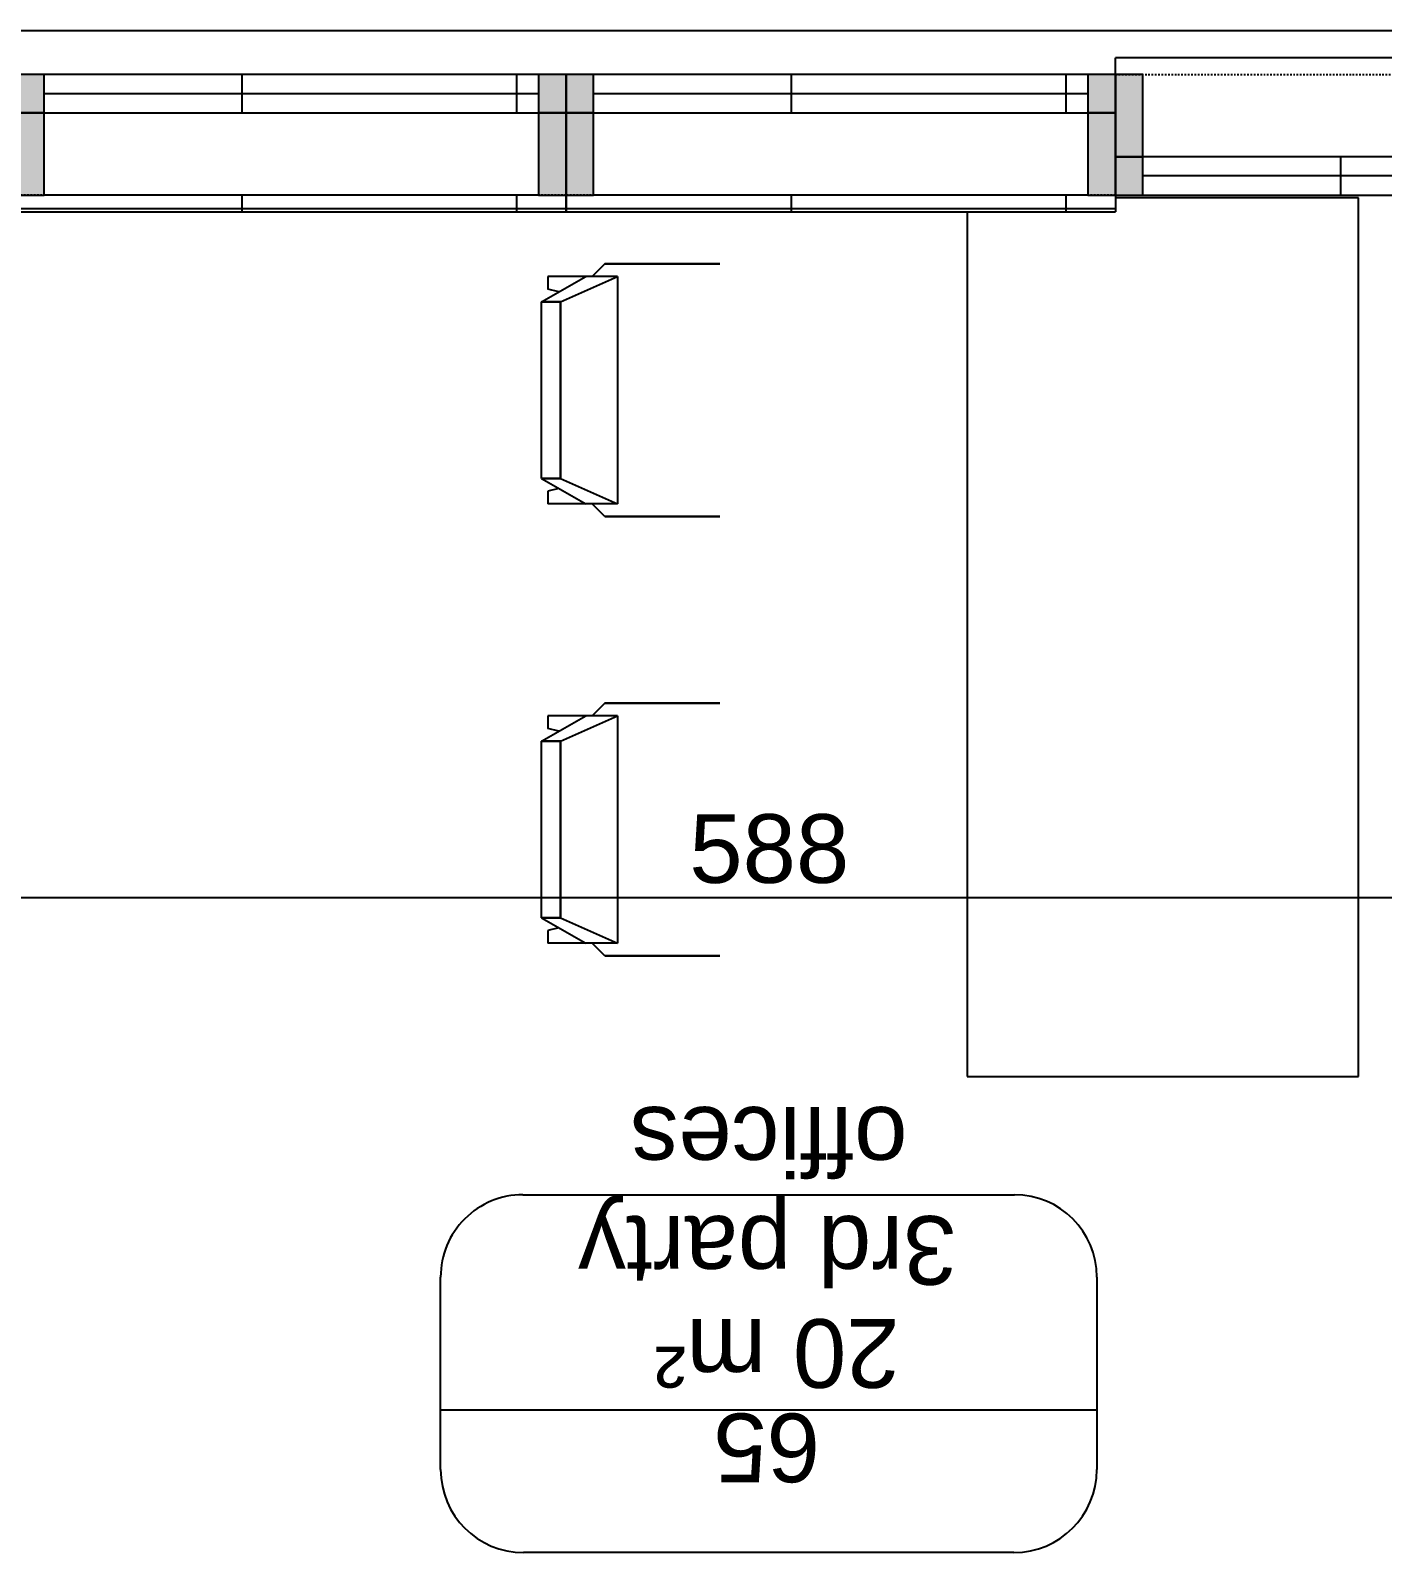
# Model space of a CAD drawing. Extents: x -5566 to 5867, y -120 to 4683.
# Drawn here: x -4235.5 to -3989.4, y 3943.8 to 4221 of the extents above; entities that cross this region are included whole.
import ezdxf

# ---------------------------------------------------------------- set-up
doc = ezdxf.new("R2010")
doc.units = 0
doc.linetypes.add('DASH', pattern=[0.6, 0.3, -0.3])
doc.layers.get('0').update_dxf_attribs({"linetype": 'CONTINUOUS'})
doc.layers.get('DEFPOINTS').update_dxf_attribs({"linetype": 'CONTINUOUS'})
for name, color, linetype in [('A-ANNO-DIMS', 211, 'CONTINUOUS'), ('A-AREA-IDEN', 2, 'CONTINUOUS'), ('A-GLAZ', 151, 'CONTINUOUS'), ('A-GLAZ-HDLN', 1, 'DASH'), ('A-WALL', 113, 'CONTINUOUS'), ('G-IMPT', 8, 'CONTINUOUS'), ('I-FURN', 30, 'CONTINUOUS'), ('I-WALL', 2, 'CONTINUOUS')]:
    doc.layers.add(name, color=color, linetype=linetype)
doc.styles.add('ARIAL', font='arial.ttf', dxfattribs={"height": 12.5})
doc.dimstyles.new('100_200_2_5MM_ARIAL_CM', dxfattribs={"dimscale": 30.48, "dimtxt": 12.753242, "dimasz": 0.492126, "dimexe": 0.328084, "dimexo": 0.0625, "dimgap": 0.082021, "dimtad": 1, "dimdec": 0, "dimzin": 0, "dimtxsty": 'ARIAL', "dimblk1": 'OBLIQUE', "dimblk2": 'OBLIQUE', "dimsah": 1, "dimcen": 0.09, "dimdle": 0.328084, "dimazin": 3, "dimtfac": 1, "dimtdec": 4, "dimtix": 1, "dimtmove": 0, "dimatfit": 3, "dimtvp": 1, "dimtolj": 1, "dimtzin": 0})
pattern_1 = [(180, (797, 11.5), (1e-14, -100), []), (270, (797, 11.5), (50, 3e-15), [])]
pattern_2 = [(180, (897, 11.5), (1e-14, -100), []), (270, (897, 11.5), (50, 3e-15), [])]

# ---------------------------------------------------------------- blocks, each defined once
blk = doc.blocks.new('AR_FUR_DESK_OFFICE_-_160_4')
at = {"layer": 'I-FURN'}
for p, q in [((153.7, 73.1), (-3.8, 73.1)), ((-3.8, 73.1), (-3.8, 1.83)), ((156.2, 1.83), (156.2, 46.1)), ((-3.8, 1.83), (156.2, 1.83))]:
    blk.add_line(p, q, dxfattribs=at)
blk = doc.blocks.new('AR_FUR_CHAIR_ARMLESS_-_12Z')
at = {"layer": 'G-IMPT'}
for p, q in [((-48.26, 20.68), (-45.96, 22.98)), ((-45.96, 22.98), (-48.26, 20.68)), ((-45.96, 22.98), (-25, 22.98)), ((-25, 22.98), (-45.96, 22.98)), ((-57.45, 16.09), (-49.41, 20.68)), ((-57.45, 16.09), (-49.41, 20.68)), ((-56.3, 20.68), (-56.3, 18.38)), ((-49.41, 20.68), (-56.3, 20.68)), ((-54.01, 16.09), (-43.66, 20.68)), ((-54.01, 16.09), (-43.66, 20.68)), ((-43.66, 20.68), (-49.41, 20.68)), ((-43.66, 20.68), (-43.66, -20.68)), ((-54.3, 17.89), (-56.3, 18.38)), ((-57.45, -16.09), (-57.45, 16.09)), ((-57.45, 16.09), (-54.01, 16.09)), ((-57.45, -16.09), (-57.45, 16.09)), ((-54.01, 16.09), (-57.45, 16.09)), ((-54.01, -16.09), (-54.01, 16.09)), ((-54.01, 16.09), (-54.01, -16.09)), ((-57.45, -16.09), (-54.01, -16.09)), ((-57.45, -16.09), (-49.41, -20.68)), ((-54.01, -16.09), (-57.45, -16.09)), ((-57.45, -16.09), (-49.41, -20.68)), ((-54.01, -16.09), (-43.66, -20.68)), ((-54.01, -16.09), (-43.66, -20.68)), ((-54.3, -17.89), (-56.3, -18.38)), ((-56.3, -18.38), (-56.3, -20.68)), ((-49.41, -20.68), (-56.3, -20.68)), ((-43.66, -20.68), (-49.41, -20.68)), ((-45.96, -22.98), (-48.26, -20.68)), ((-45.96, -22.98), (-48.26, -20.68)), ((-45.96, -22.98), (-25, -22.98)), ((-25, -22.98), (-45.96, -22.98))]:
    blk.add_line(p, q, dxfattribs=at)
blk = doc.blocks.new('AR_FUR_CHAIR_ARMLESS_-_AR_')
blk.add_blockref('AR_FUR_CHAIR_ARMLESS_-_12Z', (0, 0))
blk = doc.blocks.new('AR_ALUM_SGL_KEEP_DOWNOPE1A')
at = {"layer": 'A-GLAZ'}
h = blk.add_hatch(dxfattribs=at)
h.set_pattern_fill('FP_125', color=256, style=0, pattern_type=2)
h.set_pattern_definition(pattern_1)
h.paths.add_polyline_path([(50, 11), (50, 14), (-50, 14), (-50, 11), (45, 11)], flags=0)
for points in [[(-45, 11), (-50, 11), (-50, -4), (-45, -4)], [(50, 11), (45, 11), (45, -4), (50, -4)]]:
    blk.add_hatch(color=256, dxfattribs=at).paths.add_polyline_path(points, flags=0)
h = blk.add_hatch(color=256, dxfattribs=at)
h.paths.add_polyline_path([(50, -4), (45, -4), (45, -11), (50, -11)], flags=0)
h.paths.add_polyline_path([(-45, -4), (-50, -4), (-50, -11), (-45, -11)], flags=0)
h = blk.add_hatch(dxfattribs=at)
h.set_pattern_fill('FP_125', color=256, style=0, pattern_type=2)
h.set_pattern_definition(pattern_1)
h.paths.add_polyline_path([(45, -4), (-45, -4), (-45, -11), (45, -11)], flags=0)
for p, q in [((-50, 11), (-50, 14)), ((50, 14), (-50, 14)), ((50, 14), (50, 11)), ((-45, 11), (-50, 11)), ((-50, 11), (-50, -4)), ((-45, -4), (-45, 11)), ((50, 11), (45, 11)), ((45, 11), (45, -4)), ((50, -4), (50, 11)), ((-50, -4), (-50, -11)), ((-45, -4), (-50, -4)), ((-50, -4), (-45, -4)), ((-45, -11), (-45, -4)), ((45, -4), (-45, -4)), ((50, -4), (45, -4)), ((45, -4), (45, -11)), ((45, -4), (50, -4)), ((50, -11), (50, -4)), ((45, -7.5), (-45, -7.5)), ((-50, -11), (-45, -11)), ((-45, -11), (45, -11)), ((45, -11), (50, -11))]:
    blk.add_line(p, q, dxfattribs=at)
at = {"layer": 'A-GLAZ-HDLN'}
blk.add_line((-50, 11), (50, 11), dxfattribs=at)
blk = doc.blocks.new('AR_ALUM_SGL_KEEP_DOWNOPE1C')
at = {"layer": 'A-GLAZ'}
for points in [[(-50, 11), (-50, -4), (-45, -4), (-45, 11)], [(45, 4), (45, -4), (50, -4), (50, 11), (45, 11)]]:
    blk.add_hatch(color=256, dxfattribs=at).paths.add_polyline_path(points, flags=0)
h = blk.add_hatch(color=256, dxfattribs=at)
h.paths.add_polyline_path([(-50, -4), (-50, -11), (-45, -11), (-45, -4)], flags=0)
h.paths.add_polyline_path([(45, -4), (45, -11), (50, -11), (50, -4)], flags=0)
h = blk.add_hatch(dxfattribs=at)
h.set_pattern_fill('FP_127', color=256, style=0, pattern_type=2)
h.set_pattern_definition([(0, (-997, -11.5), (0, 100), []), (90, (-997, -11.5), (-50, 3e-15), [])])
h.paths.add_polyline_path([(-45, -11), (45, -11), (45, -4), (-45, -4)], flags=0)
for p, q in [((-50, 11), (-50, 14)), ((50, 14), (-50, 14)), ((50, 14), (50, 11)), ((-45, 11), (-50, 11)), ((-50, 11), (-50, -4)), ((-45, -4), (-45, 11)), ((50, 11), (45, 11)), ((45, 11), (45, -4)), ((50, -4), (50, 11)), ((-50, -4), (-50, -11)), ((-45, -4), (-50, -4)), ((-50, -4), (-45, -4)), ((-45, -11), (-45, -4)), ((45, -4), (-45, -4)), ((50, -4), (45, -4)), ((45, -4), (45, -11)), ((45, -4), (50, -4)), ((50, -11), (50, -4)), ((45, -7.5), (-45, -7.5)), ((-50, -11), (-45, -11)), ((-45, -11), (45, -11)), ((45, -11), (50, -11))]:
    blk.add_line(p, q, dxfattribs=at)
at = {"layer": 'A-GLAZ-HDLN'}
blk.add_line((-50, 11), (50, 11), dxfattribs=at)
blk = doc.blocks.new('AR_ALUM_SGL_KEEP_DOWNOPE1D')
at = {"layer": 'A-GLAZ'}
h = blk.add_hatch(dxfattribs=at)
h.set_pattern_fill('FP_128', color=256, style=0, pattern_type=2)
h.set_pattern_definition(pattern_2)
h.paths.add_polyline_path([(50, 11.5), (50, 14), (-50, 14), (-50, 11), (50, 11)], flags=0)
for points in [[(-45, -4), (-45, 11), (-50, 11), (-50, -4), (-45.27, -4)], [(50, -4), (50, 11), (45, 11), (45, -4)]]:
    blk.add_hatch(color=256, dxfattribs=at).paths.add_polyline_path(points, flags=0)
h = blk.add_hatch(color=256, dxfattribs=at)
h.paths.add_polyline_path([(50, -11), (50, -4), (45, -4), (45, -11)], flags=0)
h.paths.add_polyline_path([(-45, -11), (-45, -4), (-50, -4), (-50, -11), (-45.27, -11)], flags=0)
h = blk.add_hatch(dxfattribs=at)
h.set_pattern_fill('FP_128', color=256, style=0, pattern_type=2)
h.set_pattern_definition(pattern_2)
h.paths.add_polyline_path([(45, -4), (-45, -4), (-45, -11), (45, -11)], flags=0)
for p, q in [((-50, 11), (-50, 14)), ((50, 14), (-50, 14)), ((50, 14), (50, 11)), ((-45, 11), (-50, 11)), ((-50, 11), (-50, -4)), ((-45, -4), (-45, 11)), ((50, 11), (45, 11)), ((45, 11), (45, -4)), ((50, -4), (50, 11)), ((-50, -4), (-50, -11)), ((-45, -4), (-50, -4)), ((-50, -4), (-45, -4)), ((-45, -11), (-45, -4)), ((45, -4), (-45, -4)), ((50, -4), (45, -4)), ((45, -4), (45, -11)), ((45, -4), (50, -4)), ((50, -11), (50, -4)), ((45, -7.5), (-45, -7.5)), ((-50, -11), (-45, -11)), ((-45, -11), (45, -11)), ((45, -11), (50, -11))]:
    blk.add_line(p, q, dxfattribs=at)
at = {"layer": 'A-GLAZ-HDLN'}
blk.add_line((-50, 11), (50, 11), dxfattribs=at)
blk = doc.blocks.new('AR_TAG_ROOM_-_ROOM_NUMBER_')
at = {"layer": 'A-AREA-IDEN'}
for p, q in [((-0.8926, 0.5188), (0.8926, 0.5188)), ((-1.1946, 0), (-1.1946, 0.2169)), ((1.1946, 0.2169), (1.1946, 0)), ((-1.1946, -0.4845), (-1.1946, 0)), ((-1.1946, 0), (1.1946, 0)), ((1.1946, 0), (1.1946, -0.4845)), ((0.8947, -0.7844), (-0.8947, -0.7844))]:
    blk.add_line(p, q, dxfattribs=at)
for centre, radius, start, end in [((-0.8926, 0.2169), 0.3019, 90, 180), ((0.8926, 0.2169), 0.3019, 0, 90), ((-0.8947, -0.4845), 0.2999, 180, 270), ((0.8947, -0.4845), 0.2999, 270, 0)]:
    blk.add_arc(centre, radius, start, end, dxfattribs=at)
blk = doc.blocks.new('_OBLIQUE')
at = {"color": 0, "linetype": 'BYBLOCK'}
blk.add_line((-0.5, -0.5), (0.5, 0.5), dxfattribs=at)
blk = doc.blocks.new('DIMBLOCK89-LEVEL__9_00')
at = {"layer": 'A-ANNO-DIMS', "color": 0}
for p, q in [((-4395, 4054.95), (-4395, 4073.05)), ((-3807, 4054.95), (-3807, 4073.05)), ((-3797, 4063.05), (-4405, 4063.05))]:
    blk.add_line(p, q, dxfattribs=at)
at = {"layer": 'DEFPOINTS', "color": 0}
for p in [(-4395, 4063.05), (-4395, 4053.05), (-3807, 4053.05)]:
    blk.add_point(p, dxfattribs=at)
at = {"layer": 'A-ANNO-DIMS', "color": 0, "xscale": 15, "yscale": 15, "zscale": 15, "rotation": 180}
blk.add_blockref('_OBLIQUE', (-4395, 4063.05), dxfattribs=at)
at = {"layer": 'A-ANNO-DIMS', "color": 0, "xscale": 15, "yscale": 15, "zscale": 15}
blk.add_blockref('_OBLIQUE', (-3807, 4063.05), dxfattribs=at)
at = {"layer": 'A-ANNO-DIMS', "color": 0, "insert": (-4101, 4071.93), "char_height": 12.5, "width": 34.6103, "attachment_point": 5, "style": 'ARIAL'}
blk.add_mtext('\\A1;588', dxfattribs=at)

msp = doc.modelspace()

# ---------------------------------------------------------------- linework, layer by layer
at = {"layer": 'A-WALL'}
msp.add_line((-4338, 4220.99), (-3838, 4220.99), dxfattribs=at)
at = {"layer": 'I-WALL'}
for p, q in [((-4143, 4190.99), (-4233, 4190.99)), ((-4043, 4190.99), (-4133, 4190.99))]:
    msp.add_line(p, q, dxfattribs=at)

# ---------------------------------------------------------------- block references
at = {"layer": 'A-AREA-IDEN', "xscale": 49.99999999999998, "yscale": 49.99999999999998, "zscale": 49.99999999999998, "rotation": 180}
msp.add_blockref('AR_TAG_ROOM_-_ROOM_NUMBER_', (-4101.1, 3969.76), dxfattribs=at)
at = {"layer": 'A-GLAZ'}
msp.add_blockref('AR_ALUM_SGL_KEEP_DOWNOPE1C', (-3988, 4201.99), dxfattribs=at)
at = {"layer": 'A-GLAZ', "rotation": 179.9999999999994}
for name, p in [('AR_ALUM_SGL_KEEP_DOWNOPE1A', (-4188, 4201.99)), ('AR_ALUM_SGL_KEEP_DOWNOPE1D', (-4088, 4201.99))]:
    msp.add_blockref(name, p, dxfattribs=at)
at = {"layer": 'I-FURN', "rotation": 89.99999999999999}
msp.add_blockref('AR_FUR_DESK_OFFICE_-_160_4', (-3991.9, 4034.29), dxfattribs=at)
at = {"layer": 'I-FURN'}
for p in [(-4085, 4155.49), (-4085, 4075.49)]:
    msp.add_blockref('AR_FUR_CHAIR_ARMLESS_-_AR_', p, dxfattribs=at)

# ---------------------------------------------------------------- texts
at = {"layer": 'A-AREA-IDEN', "char_height": 12.5, "attachment_point": 1, "rotation": 180, "style": 'ARIAL'}
for s, insert, width in [('offices', (-4075.84, 4012.44), 61.3291), ('3rd party', (-4066.91, 3992.59), 82.9747), ('20 m²', (-4077.27, 3973.82), 54.5147), ('65', (-4091.73, 3956.63), 23.2489)]:
    msp.add_mtext(s, dxfattribs=dict(at, insert=insert, width=width))

# ---------------------------------------------------------------- dimensions: what is measured, and where the dimension line sits
at = {"layer": 'A-ANNO-DIMS'}
dim = msp.add_linear_dim(base=(-4395, 4063.05), p1=(-3807, 4053.05), p2=(-4395, 4053.05), dimstyle='100_200_2_5MM_ARIAL_CM', override={"dimpost": '<>', "dimfxl": 588}, dxfattribs=at)
dim.commit()
dim.dimension.update_dxf_attribs({"geometry": 'DIMBLOCK89-LEVEL__9_00', "text_midpoint": (-4101, 4071.93)})

doc.saveas('drawing.dxf')
